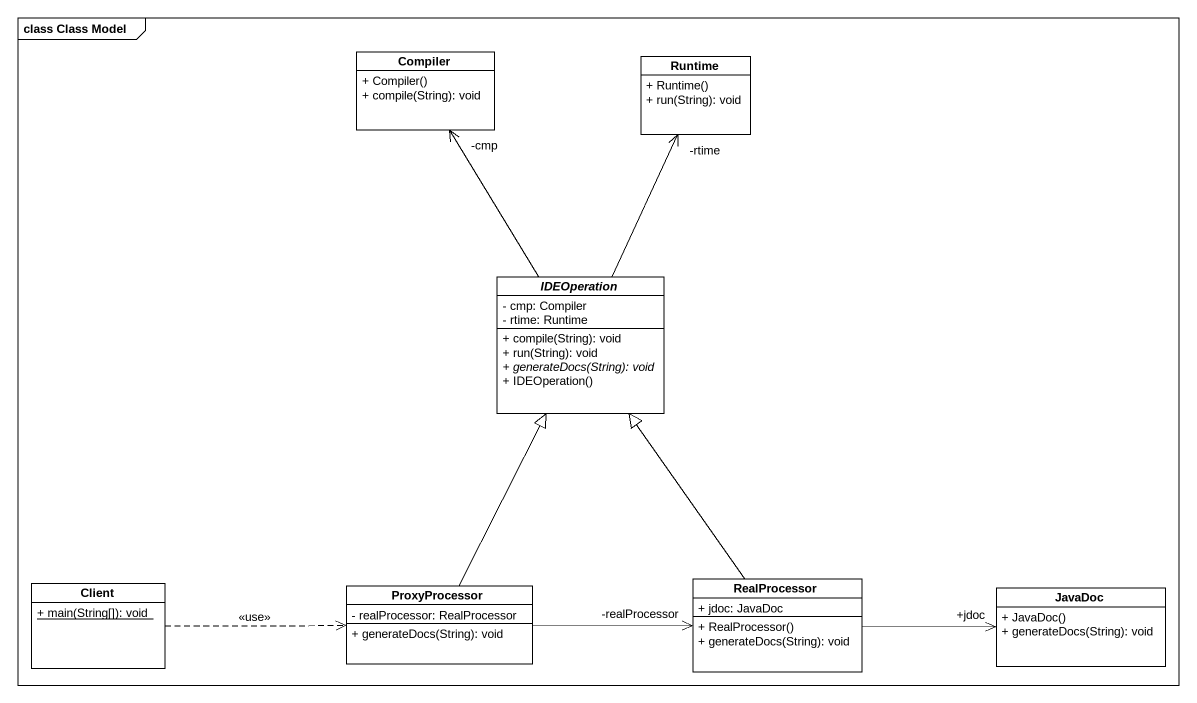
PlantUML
@startuml
mainframe class Class Model
hide circle
hide empty members
skinparam classAttributeIconSize 0
class Compiler {
  + Compiler()
  + compile(String): void
}
class Runtime {
  + Runtime()
  + run(String): void
}
abstract class IDEOperation {
  - cmp: Compiler
  - rtime: Runtime
  + compile(String): void
  + run(String): void
  {abstract} + generateDocs(String): void
  + IDEOperation()
}
class Client {
  {static} + main(String[]): void
}
class ProxyProcessor {
  - realProcessor: RealProcessor
  + generateDocs(String): void
}
class RealProcessor {
  + jdoc: JavaDoc
  + RealProcessor()
  + generateDocs(String): void
}
class JavaDoc {
  + JavaDoc()
  + generateDocs(String): void
}
IDEOperation -up-> "-cmp" Compiler
IDEOperation -up-> "-rtime" Runtime
Client .right.> ProxyProcessor : <<use>>
ProxyProcessor -up-|> IDEOperation
ProxyProcessor -right-> "-realProcessor" RealProcessor
RealProcessor -up-|> IDEOperation
RealProcessor -right-> "+jdoc" JavaDoc
@enduml
